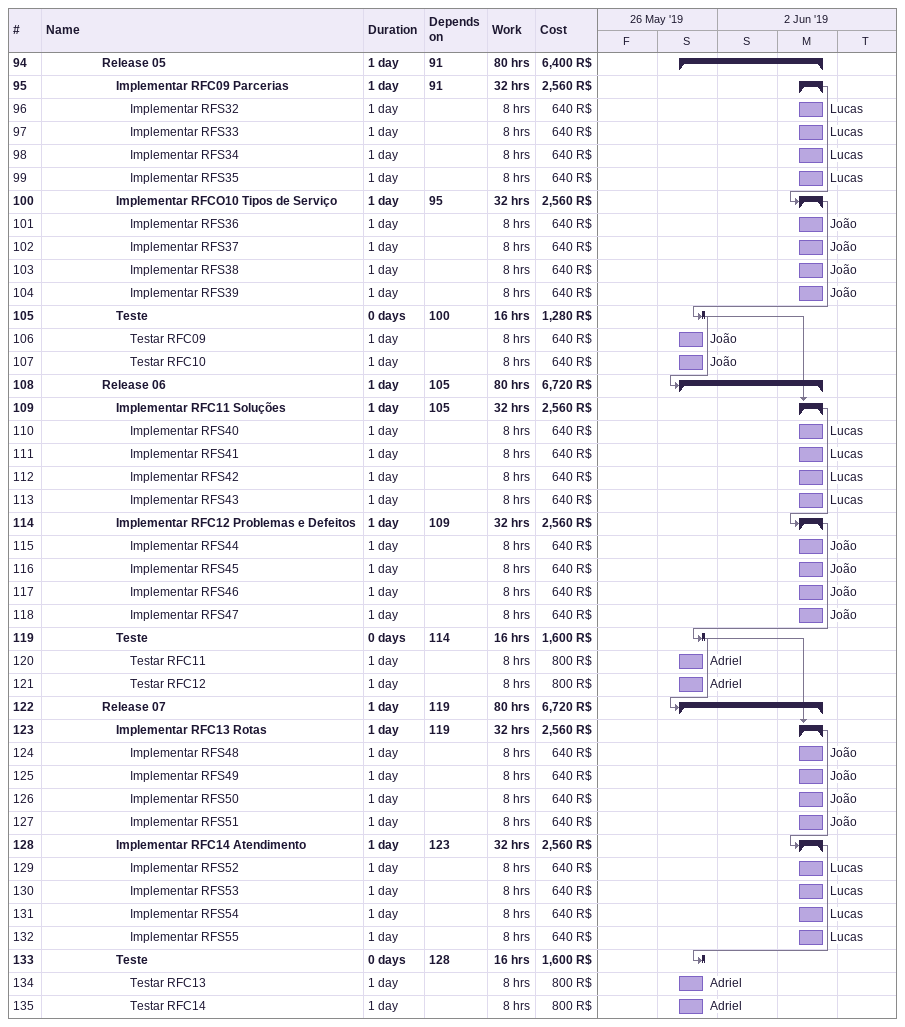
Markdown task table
| ID | Level | Task | Duration | Start | Finish | Predecessors | Resources | Work (h) | Cost (R$) |
|---|---|---|---|---|---|---|---|---|---|
| 94 | 5 | **Release 05** | 1d | 2019-06-01 | 2019-06-03 | 91 |  | 80 | 6400 |
| 95 | 6 | **Implementar RFC09 Parcerias** | 1d | 2019-06-03 | 2019-06-03 | 91 |  | 32 | 2560 |
| 96 | 7 | Implementar RFS32 | 1d | 2019-06-03 | 2019-06-03 |  | Lucas | 8 | 640 |
| 97 | 7 | Implementar RFS33 | 1d | 2019-06-03 | 2019-06-03 |  | Lucas | 8 | 640 |
| 98 | 7 | Implementar RFS34 | 1d | 2019-06-03 | 2019-06-03 |  | Lucas | 8 | 640 |
| 99 | 7 | Implementar RFS35 | 1d | 2019-06-03 | 2019-06-03 |  | Lucas | 8 | 640 |
| 100 | 6 | **Implementar RFCO10 Tipos de Serviço** | 1d | 2019-06-03 | 2019-06-03 | 95 |  | 32 | 2560 |
| 101 | 7 | Implementar RFS36 | 1d | 2019-06-03 | 2019-06-03 |  | João | 8 | 640 |
| 102 | 7 | Implementar RFS37 | 1d | 2019-06-03 | 2019-06-03 |  | João | 8 | 640 |
| 103 | 7 | Implementar RFS38 | 1d | 2019-06-03 | 2019-06-03 |  | João | 8 | 640 |
| 104 | 7 | Implementar RFS39 | 1d | 2019-06-03 | 2019-06-03 |  | João | 8 | 640 |
| 105 | 6 | **Teste** | 0d | 2019-06-01 | 2019-06-01 | 100 |  | 16 | 1280 |
| 106 | 7 | Testar RFC09 | 1d | 2019-06-01 | 2019-06-01 |  | João | 8 | 640 |
| 107 | 7 | Testar RFC10 | 1d | 2019-06-01 | 2019-06-01 |  | João | 8 | 640 |
| 108 | 5 | **Release 06** | 1d | 2019-06-01 | 2019-06-03 | 105 |  | 80 | 6720 |
| 109 | 6 | **Implementar RFC11 Soluções** | 1d | 2019-06-03 | 2019-06-03 | 105 |  | 32 | 2560 |
| 110 | 7 | Implementar RFS40 | 1d | 2019-06-03 | 2019-06-03 |  | Lucas | 8 | 640 |
| 111 | 7 | Implementar RFS41 | 1d | 2019-06-03 | 2019-06-03 |  | Lucas | 8 | 640 |
| 112 | 7 | Implementar RFS42 | 1d | 2019-06-03 | 2019-06-03 |  | Lucas | 8 | 640 |
| 113 | 7 | Implementar RFS43 | 1d | 2019-06-03 | 2019-06-03 |  | Lucas | 8 | 640 |
| 114 | 6 | **Implementar RFC12 Problemas e Defeitos** | 1d | 2019-06-03 | 2019-06-03 | 109 |  | 32 | 2560 |
| 115 | 7 | Implementar RFS44 | 1d | 2019-06-03 | 2019-06-03 |  | João | 8 | 640 |
| 116 | 7 | Implementar RFS45 | 1d | 2019-06-03 | 2019-06-03 |  | João | 8 | 640 |
| 117 | 7 | Implementar RFS46 | 1d | 2019-06-03 | 2019-06-03 |  | João | 8 | 640 |
| 118 | 7 | Implementar RFS47 | 1d | 2019-06-03 | 2019-06-03 |  | João | 8 | 640 |
| 119 | 6 | **Teste** | 0d | 2019-06-01 | 2019-06-01 | 114 |  | 16 | 1600 |
| 120 | 7 | Testar RFC11 | 1d | 2019-06-01 | 2019-06-01 |  | Adriel | 8 | 800 |
| 121 | 7 | Testar RFC12 | 1d | 2019-06-01 | 2019-06-01 |  | Adriel | 8 | 800 |
| 122 | 5 | **Release 07** | 1d | 2019-06-01 | 2019-06-03 | 119 |  | 80 | 6720 |
| 123 | 6 | **Implementar RFC13 Rotas** | 1d | 2019-06-03 | 2019-06-03 | 119 |  | 32 | 2560 |
| 124 | 7 | Implementar RFS48 | 1d | 2019-06-03 | 2019-06-03 |  | João | 8 | 640 |
| 125 | 7 | Implementar RFS49 | 1d | 2019-06-03 | 2019-06-03 |  | João | 8 | 640 |
| 126 | 7 | Implementar RFS50 | 1d | 2019-06-03 | 2019-06-03 |  | João | 8 | 640 |
| 127 | 7 | Implementar RFS51 | 1d | 2019-06-03 | 2019-06-03 |  | João | 8 | 640 |
| 128 | 6 | **Implementar RFC14 Atendimento** | 1d | 2019-06-03 | 2019-06-03 | 123 |  | 32 | 2560 |
| 129 | 7 | Implementar RFS52 | 1d | 2019-06-03 | 2019-06-03 |  | Lucas | 8 | 640 |
| 130 | 7 | Implementar RFS53 | 1d | 2019-06-03 | 2019-06-03 |  | Lucas | 8 | 640 |
| 131 | 7 | Implementar RFS54 | 1d | 2019-06-03 | 2019-06-03 |  | Lucas | 8 | 640 |
| 132 | 7 | Implementar RFS55 | 1d | 2019-06-03 | 2019-06-03 |  | Lucas | 8 | 640 |
| 133 | 6 | **Teste** | 0d | 2019-06-01 | 2019-06-01 | 128 |  | 16 | 1600 |
| 134 | 7 | Testar RFC13 | 1d | 2019-06-01 | 2019-06-01 |  | Adriel | 8 | 800 |
| 135 | 7 | Testar RFC14 | 1d | 2019-06-01 | 2019-06-01 |  | Adriel | 8 | 800 |
